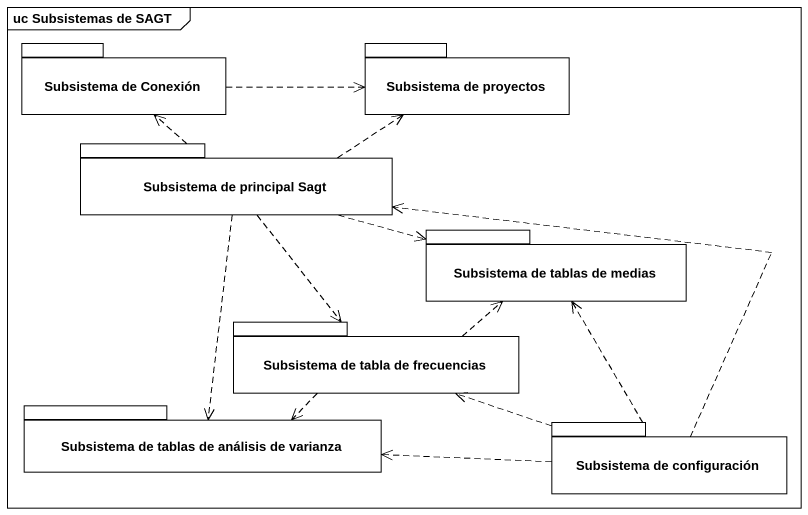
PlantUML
@startuml
mainframe uc Subsistemas de SAGT
package "Subsistema de Conexión" as Subsistema_de_Conexión {
}
package "Subsistema de proyectos" as Subsistema_de_proyectos {
}
package "Subsistema de principal Sagt" as Subsistema_de_principal_Sagt {
}
package "Subsistema de tablas de medias" as Subsistema_de_tablas_de {
}
package "Subsistema de tabla de frecuencias" as Subsistema_de_tabla_de {
}
package "Subsistema de tablas de análisis de varianza" as Subsistema_de_tablas_de_2 {
}
package "Subsistema de configuración" as Subsistema_de_configuración {
}
Subsistema_de_Conexión .right.> Subsistema_de_proyectos
Subsistema_de_principal_Sagt .up.> Subsistema_de_Conexión
Subsistema_de_principal_Sagt .right.> Subsistema_de_proyectos
Subsistema_de_principal_Sagt .right.> Subsistema_de_tablas_de
Subsistema_de_principal_Sagt ..> Subsistema_de_tabla_de
Subsistema_de_principal_Sagt ..> Subsistema_de_tablas_de_2
Subsistema_de_tabla_de .right.> Subsistema_de_tablas_de
Subsistema_de_tabla_de .left.> Subsistema_de_tablas_de_2
Subsistema_de_configuración .up.> Subsistema_de_principal_Sagt
Subsistema_de_configuración .up.> Subsistema_de_tablas_de
Subsistema_de_configuración .left.> Subsistema_de_tabla_de
Subsistema_de_configuración .left.> Subsistema_de_tablas_de_2
@enduml
